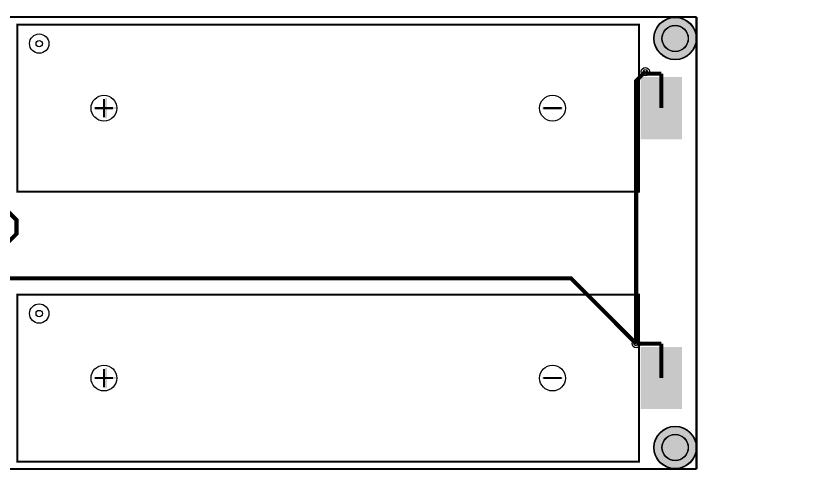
# Model space of a CAD drawing. Header units: millimetres. Extents: x -3 to 174, y 0 to 56.
# Drawn here: x 74.8 to 174.3, y 0.2 to 56.5 of the extents above; entities that cross this region are included whole.
import ezdxf

# ---------------------------------------------------------------- set-up
doc = ezdxf.new("R2010")
doc.units = ezdxf.units.MM
for name, color, linetype, true_color in [('BoardOutLine', 7, 'Continuous', 0xff00ff), ('BottomLayer', 7, 'Continuous', 0x0000ff), ('BottomSolderMaskLayer', 7, 'Continuous', 0xaa00ff), ('Document', 7, 'Continuous', 0xffffff), ('Hole', 7, 'Continuous', 0x222222), ('Multi-Layer', 7, 'Continuous', 0xc0c0c0), ('TopLayer', 7, 'Continuous', 0xff0000), ('TopPasteMaskLayer', 7, 'Continuous', 0x808080), ('TopSilkLayer', 7, 'Continuous', 0xffcc00), ('TopSolderMaskLayer', 7, 'Continuous', 0x800080)]:
    doc.layers.add(name, color=color, linetype=linetype, true_color=true_color)

msp = doc.modelspace()

# ---------------------------------------------------------------- hatches: boundary and pattern name
at = {"layer": 'BottomSolderMaskLayer'}
for points in [[(153.89, 53.697, 1), (159.191, 53.697, 1)], [(153.89, 2.997, 1), (159.191, 2.997, 1)]]:
    msp.add_hatch(color=256, dxfattribs=at).paths.add_polyline_path(points)
at = {"layer": 'Document'}
for points in [[(86.086, 46.32), (85.832, 46.32), (85.832, 43.78), (86.086, 43.78)], [(84.682, 45.197), (84.682, 44.943), (87.222, 44.943), (87.222, 45.197)], [(140.071, 45.186), (140.071, 44.932), (142.611, 44.932), (142.611, 45.186)], [(86.086, 12.868), (85.832, 12.868), (85.832, 10.328), (86.086, 10.328)], [(84.682, 11.746), (84.682, 11.492), (87.222, 11.492), (87.222, 11.746)], [(140.071, 11.734), (140.071, 11.48), (142.611, 11.48), (142.611, 11.734)]]:
    msp.add_hatch(color=256, dxfattribs=at).paths.add_polyline_path(points)
at = {"layer": 'TopLayer'}
for points in [[(152.286, 41.25), (152.286, 48.87), (157.366, 48.87), (157.366, 41.25)], [(152.286, 7.798), (152.286, 15.418), (157.366, 15.418), (157.366, 7.798)]]:
    msp.add_hatch(color=256, dxfattribs=at).paths.add_polyline_path(points)
at = {"layer": 'TopPasteMaskLayer'}
for points in [[(152.286, 41.25), (152.286, 48.87), (157.366, 48.87), (157.366, 41.25)], [(152.286, 7.798), (152.286, 15.418), (157.366, 15.418), (157.366, 7.798)]]:
    msp.add_hatch(color=256, dxfattribs=at).paths.add_polyline_path(points)
at = {"layer": 'TopSolderMaskLayer'}
for points in [[(153.89, 53.697, 1), (159.191, 53.697, 1)], [(152.269, 41.212), (152.269, 48.908), (157.383, 48.908), (157.383, 41.212)], [(152.269, 7.76), (152.269, 15.456), (157.383, 15.456), (157.383, 7.76)], [(153.89, 2.997, 1), (159.191, 2.997, 1)]]:
    msp.add_hatch(color=256, dxfattribs=at).paths.add_polyline_path(points)

# ---------------------------------------------------------------- linework, layer by layer
at = {"layer": 'BoardOutLine', "const_width": 0.254}
for points in [[(-0.809, 56.347), (-0.809, 0.347), (159.191, 0.347)], [(159.191, 56.347), (-0.809, 56.347)], [(159.191, 0.347), (159.191, 56.347)]]:
    msp.add_lwpolyline(points, dxfattribs=at)
at = {"layer": 'BottomLayer', "const_width": 0.508}
msp.add_lwpolyline([(151.709, 15.875), (151.709, 48.459), (152.843, 49.593)], dxfattribs=at)
at = {"layer": 'BottomSolderMaskLayer'}
for centre, radius in [((156.541, 53.697), 2.651), ((156.54, 53.697), 1.631), ((156.541, 2.997), 2.651), ((156.54, 2.997), 1.631)]:
    msp.add_circle(centre, radius, dxfattribs=at)
at = {"layer": 'Document'}
for centre in [(77.673, 53.06), (77.673, 19.608)]:
    msp.add_circle(centre, 0.393, dxfattribs=at)
at = {"layer": 'Hole'}
for centre in [(152.843, 49.593), (151.709, 15.875)]:
    msp.add_circle(centre, 0.254, dxfattribs=at)
at = {"layer": 'Multi-Layer'}
for centre, radius in [((156.541, 53.697), 2.6), ((156.54, 53.697), 1.6), ((77.673, 53.06), 1.2), ((152.843, 49.593), 0.508), ((77.673, 19.608), 1.2), ((151.709, 15.875), 0.508), ((156.541, 2.997), 2.6), ((156.54, 2.997), 1.6)]:
    msp.add_circle(centre, radius, dxfattribs=at)
at = {"layer": 'TopLayer', "const_width": 0.508}
for points in [[(154.826, 49.327), (153.109, 49.327), (152.843, 49.593)], [(154.826, 45.06), (154.826, 49.327)], [(69.155, 34.939), (71.111, 34.939), (74.856, 31.194), (74.856, 29.494), (73.695, 28.333), (73.14, 28.333)], [(63.512, 23.96), (143.624, 23.96), (151.709, 15.875)], [(154.826, 15.875), (151.709, 15.875)], [(154.826, 11.608), (154.826, 15.875)]]:
    msp.add_lwpolyline(points, dxfattribs=at)
at = {"layer": 'TopSilkLayer', "const_width": 0.254}
for points in [[(74.968, 34.709), (74.968, 55.41), (152.057, 55.41), (152.057, 34.709), (74.968, 34.709)], [(74.968, 1.257), (74.968, 21.958), (152.057, 21.958), (152.057, 1.257), (74.968, 1.257)]]:
    msp.add_lwpolyline(points, close=True, dxfattribs=at)
for points in [[(85.7, 46.203), (85.7, 43.917)], [(84.557, 45.06), (86.843, 45.06)], [(140.183, 45.06), (142.469, 45.06)], [(85.7, 12.751), (85.7, 10.465)], [(84.557, 11.608), (86.843, 11.608)], [(140.183, 11.608), (142.469, 11.608)]]:
    msp.add_lwpolyline(points, dxfattribs=at)
at = {"layer": 'TopSilkLayer'}
for centre in [(85.7, 45.06), (141.326, 45.06), (85.7, 11.608), (141.326, 11.608)]:
    msp.add_circle(centre, 1.6, dxfattribs=at)
at = {"layer": 'TopSolderMaskLayer'}
for centre, radius in [((156.541, 53.697), 2.651), ((156.54, 53.697), 1.631), ((156.541, 2.997), 2.651), ((156.54, 2.997), 1.631)]:
    msp.add_circle(centre, radius, dxfattribs=at)

doc.saveas('drawing.dxf')
